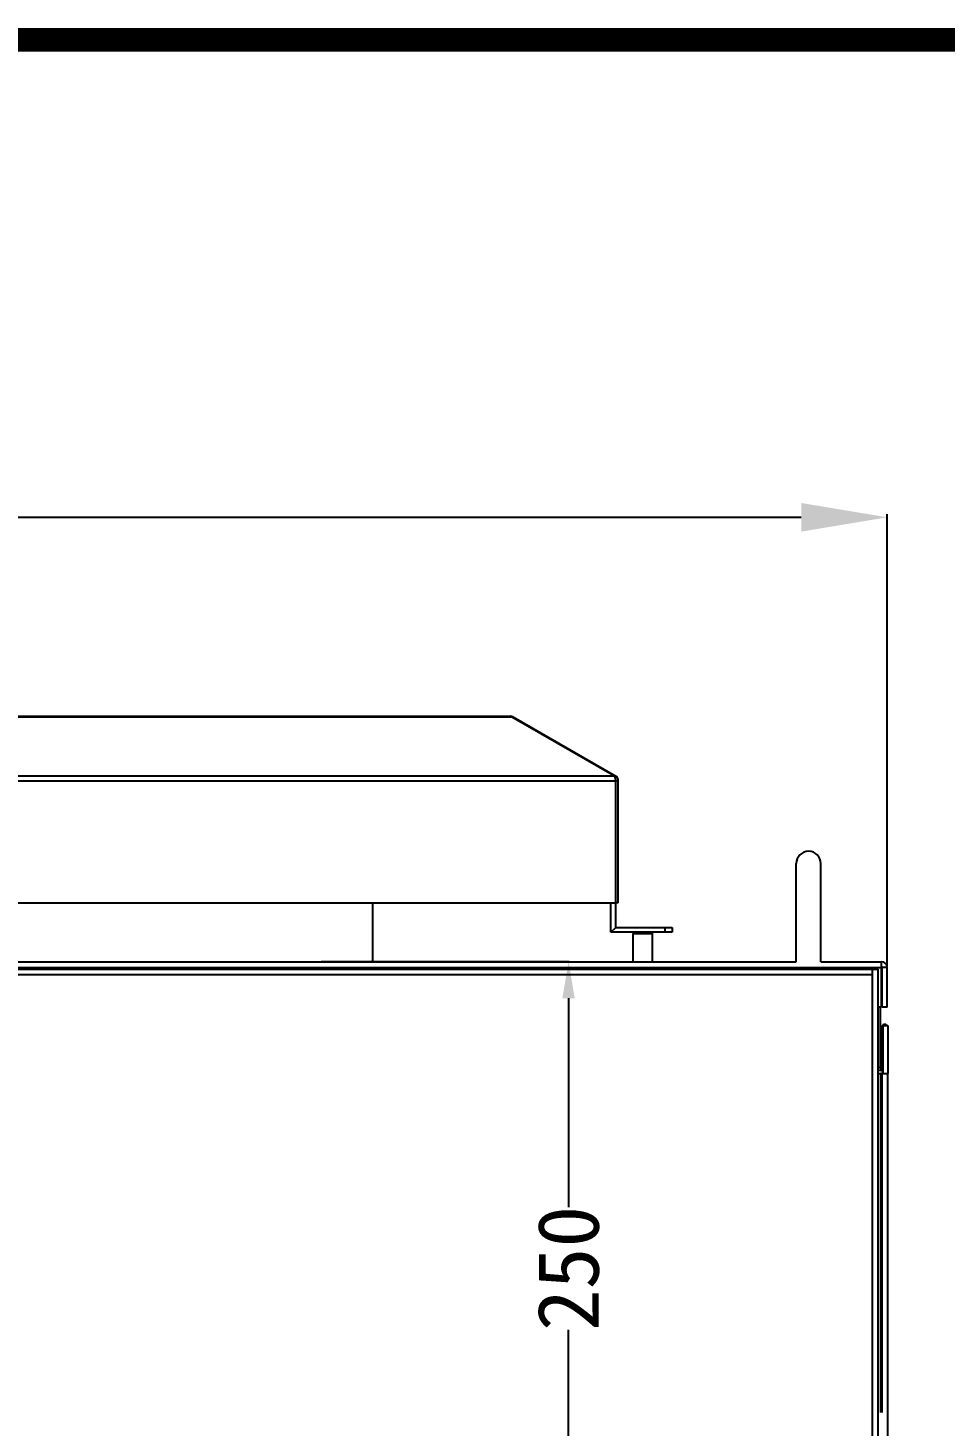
# Model space of a CAD drawing. Extents: x 81444 to 119867, y -54538 to -28747.
# Drawn here: x 82384 to 82758, y -34249 to -33680 of the extents above; entities that cross this region are included whole.
import ezdxf
from ezdxf.enums import TextEntityAlignment as Align

# ---------------------------------------------------------------- set-up
doc = ezdxf.new("R2010")
doc.units = 0
doc.header["$LTSCALE"] = 100
doc.header["$MEASUREMENT"] = 0
doc.layers.add('t', color=1, linetype='Continuous')
doc.layers.add('细实线', color=7, linetype='Continuous', lineweight=20)
doc.styles.get("Standard").update_dxf_attribs({"font": ''})
doc.styles.get('Standard').set_extended_font_data('SimSun')
doc.dimstyles.new('ISO-25', dxfattribs={"dimtxt": 35, "dimasz": 35, "dimexe": 1.25, "dimexo": 0.625, "dimtad": 1, "dimtoh": 1, "dimdec": 0, "dimtxsty": 'Standard', "dimcen": 2.5, "dimadec": 0, "dimazin": 0, "dimtfac": 1, "dimtdec": 0, "dimtmove": 0, "dimatfit": 3, "dimfxl": 0, "dimarcsym": 0})
doc.dimstyles.new('STANDARD$0', dxfattribs={"dimtxt": 25, "dimasz": 15, "dimexe": 0.18, "dimexo": 0.0625, "dimgap": 0.09, "dimtad": 0, "dimdec": 0, "dimzin": 0, "dimdsep": 46, "dimtxsty": 'Standard', "dimcen": 0.09, "dimadec": 0, "dimazin": 0, "dimtfac": 1, "dimtdec": 0, "dimtofl": 0, "dimtmove": 0, "dimatfit": 3, "dimfxl": 0, "dimtolj": 1, "dimtzin": 0, "dimarcsym": 0})

# ---------------------------------------------------------------- blocks, each defined once
blk = doc.blocks.new('图框')
at = {"layer": 't', "color": 7, "const_width": 9.62}
blk.add_lwpolyline([(4115.64, -3151.58), (4115.64, 0), (0, 0), (0, -3151.58)], close=True, dxfattribs=at)
at = {"color": 7, "flags": 8}
for tag, p, height in [('DWG.NAME:', (1381.64, -2910.38), 25), ('PROJECTNAME:', (3125.48, -2912.81), 24), ('PROJECTNAME：', (3339.11, -2913.11), 25), ('DWG.NO.:', (3128.19, -3030.4), 24), ('图纸编号', (3315.36, -3052.4), 24), ('FILENO.:', (3128.67, -3106.1), 24), ('文档号', (3317.73, -3124.13), 24)]:
    blk.add_attdef(tag, p, '', height=height, dxfattribs=at)
for tag, p in [('图纸名称:', (1377.81, -2965.92)), ('项目名称：', (3121.56, -2984.31)), ('项目名称：', (3325.04, -2984.31))]:
    blk.add_attdef(tag, text='', height=25, dxfattribs=at).set_placement(p, align=Align.BOTTOM_LEFT)
for tag, height, p in [('RENLIU', 24, (698.19, -2950.38)), ('SHUFENWANG', 24, (885.79, -2950.38)), ('FANGHOU', 24, (1069.73, -2950.38)), ('DANDANLI', 24, (1250.02, -2950.38)), ('A', 23, (59.9, -2974.88)), ('设计时间', 23, (213.87, -2974.88)), ('刘仁', 23, (698.19, -3002.19)), ('王姝芬', 23, (885.79, -3002.19)), ('侯方', 23, (1069.73, -3002.19)), ('李丹丹', 23, (1250.02, -3002.19)), ('#10STATIONONTROLCABINETCOVER', 30, (1777.9, -3017.18)), ('PAGEXOFX', 24, (3953.71, -3039.08)), ('DESCRIPTION', 24, (451.72, -3063.05)), ('CHECKED', 24, (885.79, -3063.05)), ('SIGNED', 24, (1069.73, -3063.05)), ('APPROVED', 24, (1250.02, -3063.05)), ('REV.', 24, (59.38, -3063.05)), ('DATE', 24, (208.91, -3063.05)), ('PREPARED', 24, (698.19, -3063.05)), ('图纸名称', 30, (1777.9, -3094.7)), ('第几页共几页', 24, (3953.71, -3114.08))]:
    blk.add_attdef(tag, text='', height=height, dxfattribs=at).set_placement(p, align=Align.MIDDLE)
at = {"color": 7, "width": 0.8, "flags": 8}
blk.add_attdef('HANGZHOUHOLLYSYSAUTOMATIONCO.,LTD.', text='', height=24, dxfattribs=at).set_placement((2770.08, -3045.71), align=Align.MIDDLE)
blk = doc.blocks.new('*D108')
at = {"color": 0, "lineweight": -2}
for p, q in [((81935.35, -34059.14), (81935.35, -33877.56)), ((81970.35, -33878.81), (82699.11, -33878.81)), ((82734.11, -34061.44), (82734.11, -33877.56))]:
    blk.add_line(p, q, dxfattribs=at)
at = {"color": 0}
for points in [[(81970.35, -33872.98), (81970.35, -33884.64), (81935.35, -33878.81)], [(82699.11, -33884.64), (82699.11, -33872.98), (82734.11, -33878.81)]]:
    blk.add_solid(points, dxfattribs=at)
at = {"layer": 'Defpoints', "color": 0}
for p in [(82734.11, -33878.81), (81935.35, -34059.77), (82734.11, -34062.07)]:
    blk.add_point(p, dxfattribs=at)
at = {"color": 0, "insert": (82334.73, -33860.69), "char_height": 35, "attachment_point": 5}
blk.add_mtext('799', dxfattribs=at)
blk = doc.blocks.new('*D104')
at = {"layer": 'Defpoints', "color": 0}
for p in [(82503.5, -34059.6), (82604.37, -34059.6), (82503.5, -34309.6)]:
    blk.add_point(p, dxfattribs=at)
at = {"layer": '细实线', "color": 0, "lineweight": -2}
for p, q in [((82503.56, -34059.6), (82604.55, -34059.6)), ((82604.37, -34074.6), (82604.37, -34159.65)), ((82604.37, -34294.6), (82604.37, -34209.55)), ((82503.56, -34309.6), (82604.55, -34309.6))]:
    blk.add_line(p, q, dxfattribs=at)
at = {"layer": '细实线', "color": 0}
for points in [[(82606.87, -34074.6), (82601.87, -34074.6), (82604.37, -34059.6)], [(82601.87, -34294.6), (82606.87, -34294.6), (82604.37, -34309.6)]]:
    blk.add_solid(points, dxfattribs=at)
at = {"layer": '细实线', "color": 0, "insert": (82604.37, -34184.6), "char_height": 25, "attachment_point": 5, "rotation": 90}
blk.add_mtext('\\A1;250', dxfattribs=at)

msp = doc.modelspace()

# ---------------------------------------------------------------- linework, layer by layer
at = {"color": 7, "linetype": 'Continuous'}
for p, q in [((82087.9, -33960.06), (82581.32, -33960.06)), ((82088.5, -33959.77), (82580.72, -33959.77)), ((82581.32, -33960.06), (82623.01, -33984.13)), ((82581.82, -33960.06), (82581.69, -33960.28)), ((82581.82, -33960.06), (82623.51, -33984.13)), ((82046.21, -33984.13), (82623.01, -33984.13)), ((82623.51, -33984.13), (82623.21, -33984.64)), ((82045.61, -33986.04), (82623.61, -33986.04)), ((82623.61, -34035.77), (82623.61, -33986.04)), ((82624.61, -33986.04), (82623.61, -33986.04)), ((82624.61, -34035.77), (82624.61, -33986.04)), ((82697.11, -34059.77), (82697.11, -34019.77)), ((82707.11, -34059.77), (82707.11, -34019.77)), ((82045.61, -34035.77), (82623.61, -34035.77)), ((82524.61, -34059.77), (82524.61, -34035.77)), ((82621.61, -34047.77), (82621.61, -34035.77)), ((82623.61, -34045.77), (82623.61, -34035.77)), ((82624.61, -34035.77), (82623.61, -34035.77)), ((82621.61, -34047.77), (82623.61, -34045.77)), ((82623.61, -34045.77), (82646.61, -34045.77)), ((82643.61, -34045.77), (82643.61, -34047.77)), ((82646.61, -34045.77), (82646.61, -34047.77)), ((82646.61, -34047.77), (82621.61, -34047.77)), ((82631.11, -34047.77), (82630.61, -34048.27)), ((82630.61, -34059.77), (82630.61, -34048.27)), ((82630.61, -34048.27), (82638.61, -34048.27)), ((82638.11, -34047.77), (82638.61, -34048.27)), ((82638.61, -34059.77), (82638.61, -34048.27)), ((81937.41, -34062.07), (82731.81, -34062.07)), ((81938.41, -34062.77), (82730.41, -34062.77)), ((81972.71, -34059.77), (82697.11, -34059.77)), ((82707.11, -34059.77), (82731.81, -34059.77)), ((82728.11, -36037.77), (82728.11, -34062.77)), ((82730.41, -36037.77), (82730.41, -34062.77)), ((82731.81, -34078.27), (82731.81, -34059.77)), ((82732.11, -34078.27), (82732.11, -34062.07)), ((82734.11, -34062.07), (82732.11, -34062.07)), ((82734.11, -34078.27), (82734.11, -34062.07)), ((82728.11, -34065.07), (81940.71, -34065.07)), ((82731.81, -34078.27), (82730.41, -34078.27)), ((82731.41, -34102.87), (82731.41, -34078.27)), ((82734.11, -34078.27), (82732.11, -34078.27)), ((82732.01, -34102.37), (82732.01, -34086.47)), ((82732.01, -34086.47), (82732.41, -34086.47)), ((82732.41, -34085.77), (82732.41, -34105.27)), ((82732.41, -34085.77), (82734.41, -34085.77)), ((82734.41, -34085.77), (82734.41, -34105.27)), ((82730.41, -34102.87), (82731.51, -34102.87)), ((82732.41, -34104.07), (82730.41, -34104.07)), ((82731.51, -34102.87), (82731.51, -34104.07)), ((82732.01, -34102.37), (82732.41, -34102.37)), ((82730.41, -34105.27), (82731.51, -34105.27)), ((82731.51, -34243.27), (82731.51, -34105.27)), ((82732.01, -34105.27), (82731.51, -34105.27)), ((82732.01, -34105.27), (82732.01, -34243.27)), ((82732.01, -34105.27), (82734.41, -34105.27)), ((82734.41, -36017.27), (82734.41, -34105.27))]:
    msp.add_line(p, q, dxfattribs=at)
for centre, radius, start, end in [((82580.72, -33961.97), 2.2, 60, 90), ((82622.41, -33986.04), 2.2, 0, 60), ((82596.32, -33992.79), 28.1, 15.011, 15.4839), ((82702.11, -34019.77), 5, 0, 180), ((82731.81, -34062.07), 2.3, 0, 90), ((82731.81, -34062.07), 0.3, 0, 90), ((82733.21, -34086.47), 1.2, 32.7273, 180), ((82731.51, -34102.37), 0.5, 270, 0), ((82731.51, -34102.37), 1.7, 270, 302.2595)]:
    msp.add_arc(centre, radius, start, end, dxfattribs=at)
for points, start_tangent, end_tangent in [([(82580.92, -33959.8), (82580.72, -33959.77)], (-0.949224, 0.3146), (-1, 0)), ([(82581.12, -33959.9), (82580.92, -33959.8)], (-0.835895, 0.548889), (-0.949224, 0.3146)), ([(82581.32, -33960.06), (82581.12, -33959.9)], (-0.721412, 0.692506), (-0.835895, 0.548889)), ([(82623.01, -33984.13), (82623.21, -33984.62)], (0.461961, -0.8869), (0.319262, -0.947666)), ([(82623.21, -33984.62), (82623.41, -33985.29)], (0.319262, -0.947666), (0.267211, -0.963638)), ([(82623.47, -33985.51), (82623.61, -33986.04)], (0.259249, -0.96581), (0.252028, -0.96772))]:
    msp.add_spline(points, degree=3, dxfattribs=dict(at, start_tangent=start_tangent, end_tangent=end_tangent))

# ---------------------------------------------------------------- block references
at = {"color": 1}
msp.add_blockref('图框', (81575.01, -33684.41), dxfattribs=at)

# ---------------------------------------------------------------- dimensions: what is measured, and where the dimension line sits
at = {"color": 3}
dim = msp.add_linear_dim(base=(82734.11, -33878.81), p1=(81935.35, -34059.77), p2=(82734.11, -34062.07), dimstyle='ISO-25', dxfattribs=at)
dim.commit()
dim.dimension.update_dxf_attribs({"geometry": '*D108', "text_midpoint": (82334.73, -33860.69)})
at = {"layer": '细实线', "color": 3}
dim = msp.add_linear_dim(base=(82604.37, -34059.6), p1=(82503.5, -34309.6), p2=(82503.5, -34059.6), angle=90, dimstyle='STANDARD$0', dxfattribs=at)
dim.commit()
dim.dimension.update_dxf_attribs({"geometry": '*D104', "text_midpoint": (82604.37, -34184.6)})

doc.saveas('drawing.dxf')
